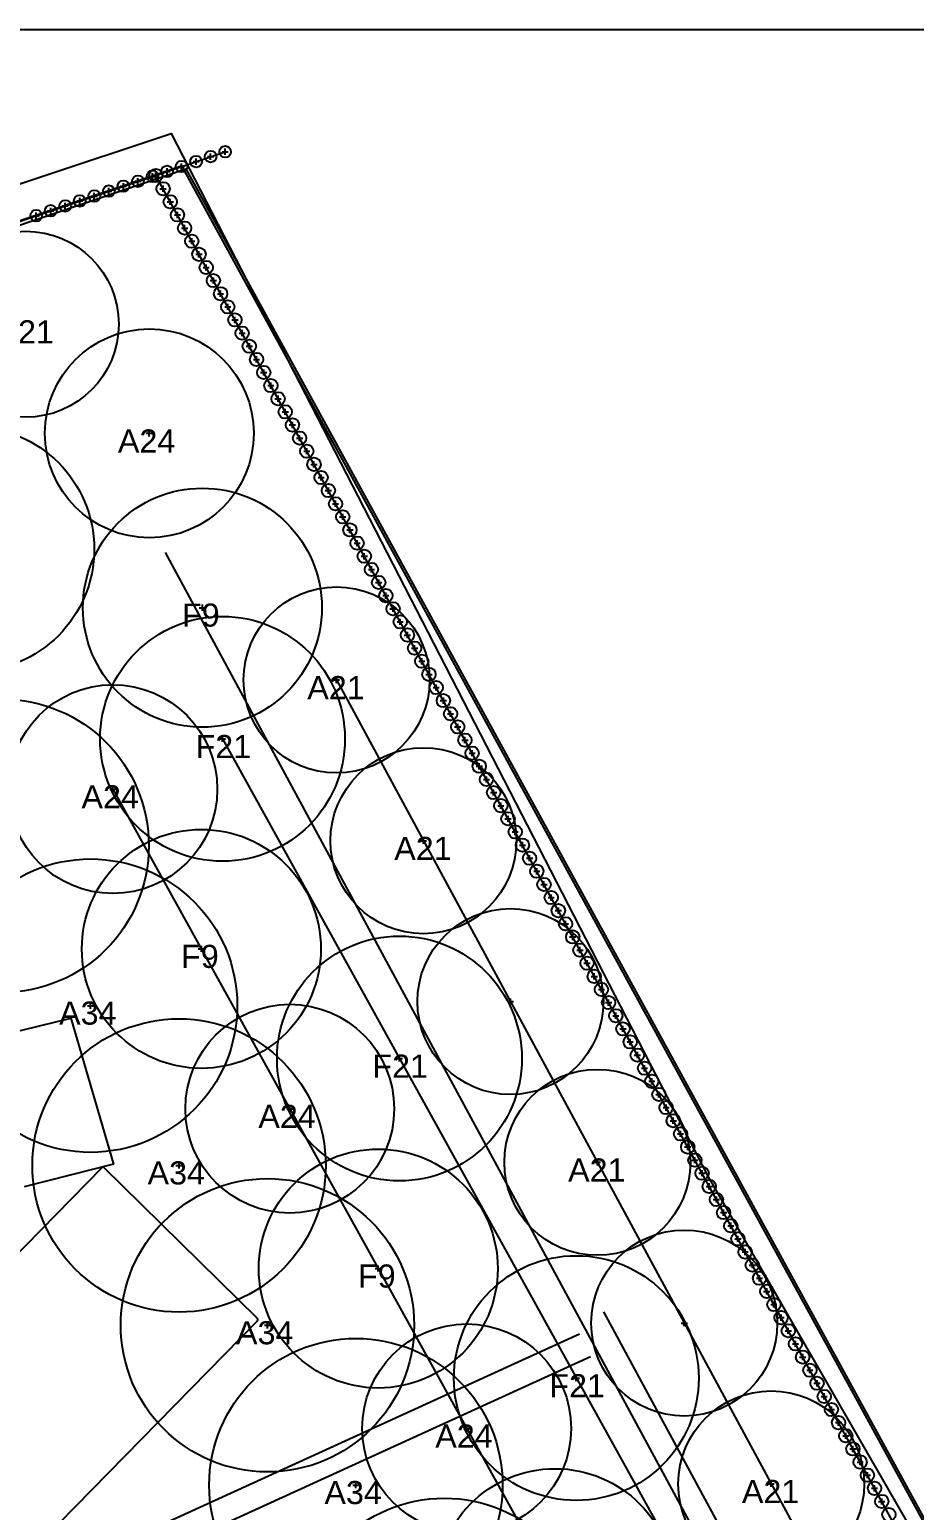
# Model space of a CAD drawing. Header units: millimetres. Extents: x 0 to 135, y -17 to 120.
# Drawn here: x 66.49 to 81.03, y 95.67 to 120 of the extents above; entities that cross this region are included whole.
import ezdxf

# ---------------------------------------------------------------- set-up
doc = ezdxf.new("R2010")
doc.units = ezdxf.units.MM
for name, color, linetype in [('Accessory', 7, 'Continuous'), ('Label', 7, 'Continuous'), ('Lot Boundary', 7, 'Continuous'), ('Path', 7, 'Continuous'), ('Plan View', 7, 'Continuous'), ('Plant', 7, 'Continuous'), ('Plant Row', 7, 'Continuous'), ('Region', 7, 'Continuous'), ('Sprinkler Line', 7, 'Continuous')]:
    doc.layers.add(name, color=color, linetype=linetype)
picture_1 = doc.add_image_def('image1.jpg', size_in_pixel=(8192, 8192))

# ---------------------------------------------------------------- blocks, each defined once
blk = doc.blocks.new('1')
at = {"flags": 1}
for tag in ['Export Name', 'Export Layer']:
    blk.add_attdef(tag, (0, 0), '', height=0.0254, dxfattribs=at)
at = {"layer": 'Plan View'}
image = blk.add_image(picture_1, insert=(0, 0), size_in_units=(120, 120), dxfattribs=dict(at, fade=50))
image.dxf.flags = 7
blk = doc.blocks.new('25')
at = {"layer": 'Path'}
blk.add_lwpolyline([(66.115, 103.5), (67.166, 103.757), (67.87, 101.358), (67.157, 101.18), (66.404, 100.988)], dxfattribs=at)
at = {"flags": 1}
for tag in ['Export Name', 'Export Layer']:
    blk.add_attdef(tag, (0, 0), '', height=0.0254, dxfattribs=at)
blk = doc.blocks.new('27')
at = {"layer": 'Region'}
blk.add_lwpolyline([(64.821, 16.135), (47.387, 45.257), (31.439, 73.695), (29.947, 76.615), (21.269, 96.585), (28.361, 102.197), (42.114, 109.413), (68.819, 118.294), (77.639, 101.149), (82.079, 93.44), (90.775, 78.391), (103.175, 55.304), (100.566, 53.62), (108.309, 38.555)], close=True, dxfattribs=at)
at = {"flags": 1}
for tag in ['Export Name', 'Export Layer']:
    blk.add_attdef(tag, (0, 0), '', height=0.0254, dxfattribs=at)
blk = doc.blocks.new('28')
at = {"layer": 'Region'}
blk.add_lwpolyline([(43.131, 53.427), (31.098, 74.909), (21.972, 95.987), (28.756, 101.559), (42.566, 108.747), (69.055, 117.711), (103.378, 54.961), (100.793, 53.427), (108.465, 38.325), (65.34, 16.116)], close=True, dxfattribs=at)
at = {"flags": 1}
for tag in ['Export Name', 'Export Layer']:
    blk.add_attdef(tag, (0, 0), '', height=0.0254, dxfattribs=at)
blk = doc.blocks.new('76')
at = {"layer": 'Plant'}
for points in [[(73.254, 93.46), (73.356, 93.46)], [(73.305, 93.409), (73.305, 93.511)]]:
    blk.add_lwpolyline(points, dxfattribs=at)
blk.add_circle((73.305, 93.46), 2.41, dxfattribs=at)
at = {"flags": 1}
for tag in ['Export Name', 'Export Layer']:
    blk.add_attdef(tag, (0, 0), '', height=0.0254, dxfattribs=at)
blk = doc.blocks.new('77')
at = {"layer": 'Plant'}
for points in [[(71.852, 96.035), (71.852, 96.137)], [(71.801, 96.086), (71.903, 96.086)]]:
    blk.add_lwpolyline(points, dxfattribs=at)
blk.add_circle((71.852, 96.086), 2.41, dxfattribs=at)
at = {"flags": 1}
for tag in ['Export Name', 'Export Layer']:
    blk.add_attdef(tag, (0, 0), '', height=0.0254, dxfattribs=at)
blk = doc.blocks.new('78')
at = {"layer": 'Plant'}
for points in [[(70.348, 98.712), (70.45, 98.712)], [(70.399, 98.661), (70.399, 98.763)]]:
    blk.add_lwpolyline(points, dxfattribs=at)
blk.add_circle((70.399, 98.712), 2.41, dxfattribs=at)
at = {"flags": 1}
for tag in ['Export Name', 'Export Layer']:
    blk.add_attdef(tag, (0, 0), '', height=0.0254, dxfattribs=at)
blk = doc.blocks.new('79')
at = {"layer": 'Plant'}
for points in [[(68.895, 101.338), (68.997, 101.338)], [(68.946, 101.287), (68.946, 101.388)]]:
    blk.add_lwpolyline(points, dxfattribs=at)
blk.add_circle((68.946, 101.338), 2.41, dxfattribs=at)
at = {"flags": 1}
for tag in ['Export Name', 'Export Layer']:
    blk.add_attdef(tag, (0, 0), '', height=0.0254, dxfattribs=at)
blk = doc.blocks.new('80')
at = {"layer": 'Plant'}
for points in [[(67.442, 103.963), (67.544, 103.963)], [(67.493, 103.912), (67.493, 104.014)]]:
    blk.add_lwpolyline(points, dxfattribs=at)
blk.add_circle((67.493, 103.963), 2.41, dxfattribs=at)
at = {"flags": 1}
for tag in ['Export Name', 'Export Layer']:
    blk.add_attdef(tag, (0, 0), '', height=0.0254, dxfattribs=at)
blk = doc.blocks.new('81')
at = {"layer": 'Plant'}
for points in [[(65.989, 106.589), (66.091, 106.589)], [(66.04, 106.538), (66.04, 106.64)]]:
    blk.add_lwpolyline(points, dxfattribs=at)
blk.add_circle((66.04, 106.589), 2.41, dxfattribs=at)
at = {"flags": 1}
for tag in ['Export Name', 'Export Layer']:
    blk.add_attdef(tag, (0, 0), '', height=0.0254, dxfattribs=at)
blk = doc.blocks.new('139')
at = {"layer": 'Accessory'}
blk.add_lwpolyline([(66.411, 94.903), (66.417, 94.901), (66.424, 94.902), (66.431, 94.904), (70.233, 98.784), (70.241, 98.797), (70.242, 98.804), (70.242, 98.81), (70.237, 98.824), (67.709, 101.303), (67.701, 101.307), (67.695, 101.308), (67.688, 101.307), (67.682, 101.305), (63.881, 97.426), (63.873, 97.413), (63.872, 97.407), (63.871, 97.4), (63.876, 97.387), (66.404, 94.907)], close=True, dxfattribs=at)
at = {"flags": 1}
for tag in ['Export Name', 'Export Layer']:
    blk.add_attdef(tag, (0, 0), '', height=0.0254, dxfattribs=at)
blk = doc.blocks.new('313')
at = {"layer": 'Plant'}
for points in [[(68.458, 113.316), (68.458, 113.418)], [(68.408, 113.367), (68.509, 113.367)]]:
    blk.add_lwpolyline(points, dxfattribs=at)
blk.add_circle((68.458, 113.367), 1.715, dxfattribs=at)
at = {"flags": 1}
for tag in ['Export Name', 'Export Layer']:
    blk.add_attdef(tag, (0, 0), '', height=0.0254, dxfattribs=at)
blk = doc.blocks.new('317')
at = {"layer": 'Plant'}
for points in [[(69.279, 110.502), (69.381, 110.502)], [(69.33, 110.452), (69.33, 110.553)]]:
    blk.add_lwpolyline(points, dxfattribs=at)
blk.add_circle((69.33, 110.502), 1.963, dxfattribs=at)
at = {"flags": 1}
for tag in ['Export Name', 'Export Layer']:
    blk.add_attdef(tag, (0, 0), '', height=0.0254, dxfattribs=at)
blk = doc.blocks.new('320')
at = {"layer": 'Sprinkler Line'}
blk.add_lwpolyline([(75.707, 98.192), (55.521, 88.976)], dxfattribs=at)
at = {"flags": 1}
for tag in ['Export Name', 'Export Layer']:
    blk.add_attdef(tag, (0, 0), '', height=0.0254, dxfattribs=at)
blk = doc.blocks.new('338')
at = {"layer": 'Plant Row'}
for points in [[(67.86, 107.471), (67.86, 107.572)], [(67.809, 107.521), (67.911, 107.521)], [(67.86, 107.521), (82.391, 81.264)], [(69.262, 104.896), (69.364, 104.896)], [(69.313, 104.845), (69.313, 104.946)], [(70.715, 102.27), (70.817, 102.27)], [(70.766, 102.219), (70.766, 102.321)], [(72.168, 99.644), (72.27, 99.644)], [(72.219, 99.593), (72.219, 99.695)], [(73.621, 97.018), (73.723, 97.018)], [(73.672, 96.967), (73.672, 97.069)]]:
    blk.add_lwpolyline(points, dxfattribs=at)
for centre, radius in [((67.86, 107.521), 1.715), ((69.313, 104.896), 1.963), ((70.766, 102.27), 1.715), ((72.219, 99.644), 1.963), ((73.672, 97.018), 1.715), ((75.125, 94.392), 1.963)]:
    blk.add_circle(centre, radius, dxfattribs=at)
at = {"flags": 1}
for tag in ['Export Name', 'Export Layer']:
    blk.add_attdef(tag, (0, 0), '', height=0.0254, dxfattribs=at)
blk = doc.blocks.new('339')
at = {"layer": 'Plant Row'}
for points in [[(69.61, 108.347), (69.712, 108.347)], [(69.661, 108.296), (69.661, 108.398)], [(69.661, 108.347), (84.192, 82.089)], [(72.516, 103.095), (72.618, 103.095)], [(72.567, 103.045), (72.567, 103.146)], [(75.423, 97.844), (75.524, 97.844)], [(75.473, 97.793), (75.473, 97.895)]]:
    blk.add_lwpolyline(points, dxfattribs=at)
for centre in [(69.661, 108.347), (72.567, 103.095), (75.473, 97.844)]:
    blk.add_circle(centre, 2.011, dxfattribs=at)
at = {"flags": 1}
for tag in ['Export Name', 'Export Layer']:
    blk.add_attdef(tag, (0, 0), '', height=0.0254, dxfattribs=at)
blk = doc.blocks.new('378')
at = {"layer": 'Sprinkler Line'}
blk.add_lwpolyline([(101.765, 47.627), (99.305, 52.851), (97.894, 58.318), (75.926, 98.931)], dxfattribs=at)
at = {"flags": 1}
for tag in ['Export Name', 'Export Layer']:
    blk.add_attdef(tag, (0, 0), '', height=0.0254, dxfattribs=at)
blk = doc.blocks.new('385')
at = {"layer": 'Lot Boundary'}
blk.add_lwpolyline([(43.065, 53.479), (31.032, 74.961), (21.906, 96.039), (28.69, 101.612), (42.5, 108.799), (68.989, 117.764), (103.311, 55.014), (100.727, 53.479), (108.399, 38.377), (65.274, 16.169)], close=True, dxfattribs=at)
at = {"flags": 1}
for tag in ['Export Name', 'Export Layer']:
    blk.add_attdef(tag, (0, 0), '', height=0.0254, dxfattribs=at)
blk = doc.blocks.new('404')
at = {"layer": 'Plant Row'}
for points in [[(68.515, 117.602), (68.617, 117.602)], [(68.566, 117.551), (68.566, 117.653)], [(107.739, 38.539), (100.048, 53.987), (102.461, 55.183), (100.217, 59.408), (98.101, 63.374), (96.216, 66.894), (94.598, 69.905), (93.178, 72.541), (91.908, 74.891), (90.713, 77.095), (89.608, 79.129), (89.104, 80.054), (83.218, 90.835), (68.566, 117.602)], [(68.633, 117.386), (68.735, 117.386)], [(68.684, 117.336), (68.684, 117.437)], [(68.751, 117.171), (68.853, 117.171)], [(68.802, 117.12), (68.802, 117.222)], [(68.869, 116.955), (68.971, 116.955)], [(68.92, 116.904), (68.92, 117.006)], [(69.038, 116.689), (69.038, 116.79)], [(68.987, 116.739), (69.089, 116.739)], [(69.156, 116.473), (69.156, 116.574)], [(69.105, 116.524), (69.207, 116.524)], [(69.224, 116.308), (69.325, 116.308)], [(69.274, 116.257), (69.274, 116.359)], [(69.342, 116.092), (69.443, 116.092)], [(69.392, 116.041), (69.392, 116.143)], [(69.46, 115.877), (69.561, 115.877)], [(69.51, 115.826), (69.51, 115.927)], [(69.578, 115.661), (69.679, 115.661)], [(69.629, 115.61), (69.629, 115.712)], [(69.696, 115.445), (69.797, 115.445)], [(69.747, 115.394), (69.747, 115.496)], [(69.814, 115.23), (69.915, 115.23)], [(69.865, 115.179), (69.865, 115.28)], [(69.932, 115.014), (70.034, 115.014)], [(69.983, 114.963), (69.983, 115.065)], [(70.101, 114.747), (70.101, 114.849)], [(70.05, 114.798), (70.152, 114.798)], [(70.219, 114.532), (70.219, 114.633)], [(70.168, 114.582), (70.27, 114.582)], [(70.286, 114.367), (70.388, 114.367)], [(70.337, 114.316), (70.337, 114.418)], [(70.404, 114.151), (70.506, 114.151)], [(70.455, 114.1), (70.455, 114.202)], [(70.522, 113.935), (70.624, 113.935)], [(70.573, 113.885), (70.573, 113.986)], [(70.64, 113.72), (70.742, 113.72)], [(70.691, 113.669), (70.691, 113.77)], [(70.758, 113.504), (70.86, 113.504)], [(70.809, 113.453), (70.809, 113.555)], [(70.876, 113.288), (70.978, 113.288)], [(70.927, 113.238), (70.927, 113.339)], [(70.995, 113.073), (71.096, 113.073)], [(71.045, 113.022), (71.045, 113.123)], [(71.163, 112.806), (71.163, 112.908)], [(71.113, 112.857), (71.214, 112.857)], [(71.281, 112.59), (71.281, 112.692)], [(71.231, 112.641), (71.332, 112.641)], [(71.349, 112.426), (71.45, 112.426)], [(71.4, 112.375), (71.4, 112.476)], [(71.467, 112.21), (71.568, 112.21)], [(71.518, 112.159), (71.518, 112.261)], [(71.585, 111.994), (71.686, 111.994)], [(71.636, 111.943), (71.636, 112.045)], [(71.703, 111.779), (71.805, 111.779)], [(71.754, 111.728), (71.754, 111.829)], [(71.821, 111.563), (71.923, 111.563)], [(71.872, 111.512), (71.872, 111.614)], [(71.939, 111.347), (72.041, 111.347)], [(71.99, 111.296), (71.99, 111.398)], [(72.057, 111.131), (72.159, 111.131)], [(72.108, 111.081), (72.108, 111.182)], [(72.226, 110.865), (72.226, 110.967)], [(72.175, 110.916), (72.277, 110.916)], [(72.293, 110.7), (72.395, 110.7)], [(72.344, 110.649), (72.344, 110.751)], [(72.411, 110.484), (72.513, 110.484)], [(72.462, 110.434), (72.462, 110.535)], [(72.529, 110.269), (72.631, 110.269)], [(72.58, 110.218), (72.58, 110.319)], [(72.647, 110.053), (72.749, 110.053)], [(72.698, 110.002), (72.698, 110.104)], [(72.766, 109.837), (72.867, 109.837)], [(72.816, 109.786), (72.816, 109.888)], [(72.884, 109.622), (72.985, 109.622)], [(72.934, 109.571), (72.934, 109.672)], [(73.002, 109.406), (73.103, 109.406)], [(73.052, 109.355), (73.052, 109.457)], [(73.171, 109.139), (73.171, 109.241)], [(73.12, 109.19), (73.221, 109.19)], [(73.289, 108.924), (73.289, 109.025)], [(73.238, 108.975), (73.339, 108.975)], [(73.356, 108.759), (73.457, 108.759)], [(73.407, 108.708), (73.407, 108.81)], [(73.474, 108.543), (73.576, 108.543)], [(73.525, 108.492), (73.525, 108.594)], [(73.592, 108.327), (73.694, 108.327)], [(73.643, 108.277), (73.643, 108.378)], [(73.71, 108.112), (73.812, 108.112)], [(73.761, 108.061), (73.761, 108.163)], [(73.828, 107.896), (73.93, 107.896)], [(73.879, 107.845), (73.879, 107.947)], [(73.946, 107.68), (74.048, 107.68)], [(73.997, 107.63), (73.997, 107.731)], [(74.064, 107.465), (74.166, 107.465)], [(74.115, 107.414), (74.115, 107.516)], [(74.233, 107.198), (74.233, 107.3)], [(74.182, 107.249), (74.284, 107.249)], [(74.351, 106.983), (74.351, 107.084)], [(74.3, 107.033), (74.402, 107.033)], [(74.418, 106.818), (74.52, 106.818)], [(74.469, 106.767), (74.469, 106.868)], [(74.537, 106.602), (74.638, 106.602)], [(74.587, 106.551), (74.587, 106.653)], [(74.655, 106.386), (74.756, 106.386)], [(74.705, 106.335), (74.705, 106.437)], [(74.773, 106.171), (74.874, 106.171)], [(74.823, 106.12), (74.823, 106.221)], [(74.891, 105.955), (74.992, 105.955)], [(74.942, 105.904), (74.942, 106.006)], [(75.009, 105.739), (75.11, 105.739)], [(75.06, 105.688), (75.06, 105.79)], [(75.127, 105.524), (75.228, 105.524)], [(75.178, 105.473), (75.178, 105.574)], [(75.296, 105.257), (75.296, 105.359)], [(75.245, 105.308), (75.347, 105.308)], [(75.414, 105.041), (75.414, 105.143)], [(75.363, 105.092), (75.465, 105.092)], [(75.481, 104.876), (75.583, 104.876)], [(75.532, 104.826), (75.532, 104.927)], [(75.599, 104.661), (75.701, 104.661)], [(75.65, 104.61), (75.65, 104.712)], [(75.717, 104.445), (75.819, 104.445)], [(75.768, 104.394), (75.768, 104.496)], [(75.835, 104.229), (75.937, 104.229)], [(75.886, 104.179), (75.886, 104.28)], [(75.953, 104.014), (76.055, 104.014)], [(76.004, 103.963), (76.004, 104.065)], [(76.071, 103.798), (76.173, 103.798)], [(76.122, 103.747), (76.122, 103.849)], [(76.189, 103.582), (76.291, 103.582)], [(76.24, 103.532), (76.24, 103.633)], [(76.358, 103.316), (76.358, 103.417)], [(76.308, 103.367), (76.409, 103.367)], [(76.476, 103.1), (76.476, 103.202)], [(76.426, 103.151), (76.527, 103.151)], [(76.544, 102.935), (76.645, 102.935)], [(76.594, 102.884), (76.594, 102.986)], [(76.662, 102.72), (76.763, 102.72)], [(76.713, 102.669), (76.713, 102.77)], [(76.78, 102.504), (76.881, 102.504)], [(76.831, 102.453), (76.831, 102.555)], [(76.898, 102.288), (76.999, 102.288)], [(76.949, 102.237), (76.949, 102.339)], [(77.016, 102.073), (77.118, 102.073)], [(77.067, 102.022), (77.067, 102.123)], [(77.134, 101.857), (77.236, 101.857)], [(77.185, 101.806), (77.185, 101.908)], [(77.252, 101.641), (77.354, 101.641)], [(77.303, 101.59), (77.303, 101.692)], [(77.421, 101.375), (77.421, 101.476)], [(77.37, 101.425), (77.472, 101.425)], [(77.539, 101.159), (77.539, 101.261)], [(77.488, 101.21), (77.59, 101.21)], [(77.606, 100.994), (77.708, 100.994)], [(77.657, 100.943), (77.657, 101.045)], [(77.724, 100.778), (77.826, 100.778)], [(77.775, 100.728), (77.775, 100.829)], [(77.842, 100.563), (77.944, 100.563)], [(77.893, 100.512), (77.893, 100.613)], [(77.96, 100.347), (78.062, 100.347)], [(78.011, 100.296), (78.011, 100.398)], [(78.079, 100.131), (78.18, 100.131)], [(78.129, 100.081), (78.129, 100.182)], [(78.197, 99.916), (78.298, 99.916)], [(78.247, 99.865), (78.247, 99.966)], [(78.315, 99.7), (78.416, 99.7)], [(78.365, 99.649), (78.365, 99.751)], [(78.484, 99.433), (78.484, 99.535)], [(78.433, 99.484), (78.534, 99.484)], [(78.551, 99.269), (78.652, 99.269)], [(78.602, 99.218), (78.602, 99.319)], [(78.669, 99.053), (78.77, 99.053)], [(78.72, 99.002), (78.72, 99.104)], [(78.787, 98.837), (78.889, 98.837)], [(78.838, 98.786), (78.838, 98.888)], [(78.905, 98.621), (79.007, 98.621)], [(78.956, 98.571), (78.956, 98.672)], [(79.023, 98.406), (79.125, 98.406)], [(79.074, 98.355), (79.074, 98.457)], [(79.141, 98.19), (79.243, 98.19)], [(79.192, 98.139), (79.192, 98.241)], [(79.259, 97.974), (79.361, 97.974)], [(79.31, 97.924), (79.31, 98.025)], [(79.428, 97.708), (79.428, 97.81)], [(79.377, 97.759), (79.479, 97.759)], [(79.546, 97.492), (79.546, 97.594)], [(79.495, 97.543), (79.597, 97.543)], [(79.613, 97.327), (79.715, 97.327)], [(79.664, 97.277), (79.664, 97.378)], [(79.731, 97.112), (79.833, 97.112)], [(79.782, 97.061), (79.782, 97.162)], [(79.85, 96.896), (79.951, 96.896)], [(79.9, 96.845), (79.9, 96.947)], [(79.968, 96.68), (80.069, 96.68)], [(80.018, 96.629), (80.018, 96.731)], [(80.086, 96.465), (80.187, 96.465)], [(80.136, 96.414), (80.136, 96.515)], [(80.204, 96.249), (80.305, 96.249)], [(80.255, 96.198), (80.255, 96.3)], [(80.322, 96.033), (80.423, 96.033)], [(80.373, 95.982), (80.373, 96.084)], [(80.491, 95.767), (80.491, 95.868)], [(80.44, 95.818), (80.541, 95.818)]]:
    blk.add_lwpolyline(points, dxfattribs=at)
for centre in [(68.566, 117.602), (68.684, 117.386), (68.802, 117.171), (68.92, 116.955), (69.038, 116.739), (69.156, 116.524), (69.274, 116.308), (69.392, 116.092), (69.51, 115.877), (69.629, 115.661), (69.747, 115.445), (69.865, 115.23), (69.983, 115.014), (70.101, 114.798), (70.219, 114.582), (70.337, 114.367), (70.455, 114.151), (70.573, 113.935), (70.691, 113.72), (70.809, 113.504), (70.927, 113.288), (71.045, 113.073), (71.163, 112.857), (71.281, 112.641), (71.4, 112.426), (71.518, 112.21), (71.636, 111.994), (71.754, 111.779), (71.872, 111.563), (71.99, 111.347), (72.108, 111.131), (72.226, 110.916), (72.344, 110.7), (72.462, 110.484), (72.58, 110.269), (72.698, 110.053), (72.816, 109.837), (72.934, 109.622), (73.052, 109.406), (73.171, 109.19), (73.289, 108.975), (73.407, 108.759), (73.525, 108.543), (73.643, 108.327), (73.761, 108.112), (73.879, 107.896), (73.997, 107.68), (74.115, 107.465), (74.233, 107.249), (74.351, 107.033), (74.469, 106.818), (74.587, 106.602), (74.705, 106.386), (74.823, 106.171), (74.942, 105.955), (75.06, 105.739), (75.178, 105.524), (75.296, 105.308), (75.414, 105.092), (75.532, 104.876), (75.65, 104.661), (75.768, 104.445), (75.886, 104.229), (76.004, 104.014), (76.122, 103.798), (76.24, 103.582), (76.358, 103.367), (76.476, 103.151), (76.594, 102.935), (76.713, 102.72), (76.831, 102.504), (76.949, 102.288), (77.067, 102.073), (77.185, 101.857), (77.303, 101.641), (77.421, 101.425), (77.539, 101.21), (77.657, 100.994), (77.775, 100.778), (77.893, 100.563), (78.011, 100.347), (78.129, 100.131), (78.247, 99.916), (78.365, 99.7), (78.484, 99.484), (78.602, 99.269), (78.72, 99.053), (78.838, 98.837), (78.956, 98.621), (79.074, 98.406), (79.192, 98.19), (79.31, 97.974), (79.428, 97.759), (79.546, 97.543), (79.664, 97.327), (79.782, 97.112), (79.9, 96.896), (80.018, 96.68), (80.136, 96.465), (80.255, 96.249), (80.373, 96.033), (80.491, 95.818), (80.609, 95.602)]:
    blk.add_circle(centre, 0.11, dxfattribs=at)
at = {"flags": 1}
for tag in ['Export Name', 'Export Layer']:
    blk.add_attdef(tag, (0, 0), '', height=0.0254, dxfattribs=at)
blk = doc.blocks.new('405')
at = {"layer": 'Plant Row'}
for points in [[(69.704, 117.943), (69.704, 118.044)], [(22.538, 96.126), (29.913, 102.106), (43.009, 108.922), (56.46, 113.511), (69.704, 117.993)], [(68.988, 117.7), (68.988, 117.802)], [(69.176, 117.832), (69.277, 117.832)], [(69.226, 117.781), (69.226, 117.883)], [(69.414, 117.913), (69.516, 117.913)], [(69.465, 117.862), (69.465, 117.963)], [(69.653, 117.993), (69.755, 117.993)], [(68.271, 117.458), (68.271, 117.559)], [(68.459, 117.589), (68.561, 117.589)], [(68.51, 117.538), (68.51, 117.64)], [(68.698, 117.67), (68.799, 117.67)], [(68.749, 117.619), (68.749, 117.721)], [(68.937, 117.751), (69.038, 117.751)], [(67.554, 117.215), (67.554, 117.317)], [(67.742, 117.347), (67.844, 117.347)], [(67.793, 117.296), (67.793, 117.398)], [(67.981, 117.428), (68.083, 117.428)], [(68.032, 117.377), (68.032, 117.478)], [(68.22, 117.508), (68.322, 117.508)], [(66.838, 116.973), (66.838, 117.074)], [(67.026, 117.104), (67.127, 117.104)], [(67.077, 117.053), (67.077, 117.155)], [(67.265, 117.185), (67.366, 117.185)], [(67.315, 117.134), (67.315, 117.236)], [(67.504, 117.266), (67.605, 117.266)], [(66.548, 116.943), (66.65, 116.943)], [(66.599, 116.892), (66.599, 116.993)], [(66.787, 117.023), (66.889, 117.023)]]:
    blk.add_lwpolyline(points, dxfattribs=at)
for centre in [(69.465, 117.913), (69.704, 117.993), (68.749, 117.67), (68.988, 117.751), (69.226, 117.832), (68.032, 117.428), (68.271, 117.508), (68.51, 117.589), (67.315, 117.185), (67.554, 117.266), (67.793, 117.347), (66.599, 116.943), (66.838, 117.023), (67.077, 117.104)]:
    blk.add_circle(centre, 0.0956, dxfattribs=at)
at = {"flags": 1}
for tag in ['Export Name', 'Export Layer']:
    blk.add_attdef(tag, (0, 0), '', height=0.0254, dxfattribs=at)
blk = doc.blocks.new('406')
at = {"layer": 'Plant Row'}
blk.add_circle((66.428, 115.16), 1.528, dxfattribs=at)
at = {"flags": 1}
for tag in ['Export Name', 'Export Layer']:
    blk.add_attdef(tag, (0, 0), '', height=0.0254, dxfattribs=at)
blk = doc.blocks.new('407')
at = {"layer": 'Plant Row'}
for points in [[(71.483, 109.314), (71.585, 109.314)], [(71.534, 109.263), (71.534, 109.365)], [(71.534, 109.314), (92.957, 69.69)], [(72.912, 106.673), (73.013, 106.673)], [(72.962, 106.622), (72.962, 106.723)], [(74.34, 104.031), (74.441, 104.031)], [(74.391, 103.98), (74.391, 104.082)], [(75.768, 101.389), (75.87, 101.389)], [(75.819, 101.339), (75.819, 101.44)], [(77.247, 98.697), (77.247, 98.798)], [(77.196, 98.748), (77.298, 98.748)], [(78.624, 96.106), (78.726, 96.106)], [(78.675, 96.055), (78.675, 96.157)]]:
    blk.add_lwpolyline(points, dxfattribs=at)
for centre in [(71.534, 109.314), (72.962, 106.673), (74.391, 104.031), (75.819, 101.389), (77.247, 98.748), (78.675, 96.106)]:
    blk.add_circle(centre, 1.528, dxfattribs=at)
at = {"flags": 1}
for tag in ['Export Name', 'Export Layer']:
    blk.add_attdef(tag, (0, 0), '', height=0.0254, dxfattribs=at)
blk = doc.blocks.new('408')
at = {"layer": 'Plant Row'}
blk.add_circle((65.541, 111.464), 2.011, dxfattribs=at)
at = {"flags": 1}
for tag in ['Export Name', 'Export Layer']:
    blk.add_attdef(tag, (0, 0), '', height=0.0254, dxfattribs=at)
blk = doc.blocks.new('411')
at = {"layer": 'Sprinkler Line'}
blk.add_lwpolyline([(75.528, 98.568), (55.342, 89.351)], dxfattribs=at)
at = {"flags": 1}
for tag in ['Export Name', 'Export Layer']:
    blk.add_attdef(tag, (0, 0), '', height=0.0254, dxfattribs=at)
blk = doc.blocks.new('413')
at = {"layer": 'Sprinkler Line'}
blk.add_lwpolyline([(101.295, 47.637), (98.836, 52.862), (97.424, 58.328), (68.725, 111.407)], dxfattribs=at)
at = {"flags": 1}
for tag in ['Export Name', 'Export Layer']:
    blk.add_attdef(tag, (0, 0), '', height=0.0254, dxfattribs=at)
blk = doc.blocks.new('426')
at = {"flags": 1}
for tag in ['Export Name', 'Export Layer']:
    blk.add_attdef(tag, (0, 0), '', height=0.0254, dxfattribs=at)
at = {"layer": 'Label', "insert": (65.948, 115.224), "char_height": 0.37948, "attachment_point": 1}
blk.add_mtext('\\fArial|b0|i0;A21', dxfattribs=at)
blk = doc.blocks.new('430')
at = {"flags": 1}
for tag in ['Export Name', 'Export Layer']:
    blk.add_attdef(tag, (0, 0), '', height=0.0254, dxfattribs=at)
at = {"layer": 'Label', "insert": (67.942, 113.431), "char_height": 0.37948, "attachment_point": 1}
blk.add_mtext('\\fArial|b0|i0;A24', dxfattribs=at)
blk = doc.blocks.new('434')
at = {"flags": 1}
for tag in ['Export Name', 'Export Layer']:
    blk.add_attdef(tag, (0, 0), '', height=0.0254, dxfattribs=at)
at = {"layer": 'Label', "insert": (68.996, 110.57), "char_height": 0.37948, "attachment_point": 1}
blk.add_mtext('\\fArial|b0|i0;F9', dxfattribs=at)
blk = doc.blocks.new('436')
at = {"flags": 1}
for tag in ['Export Name', 'Export Layer']:
    blk.add_attdef(tag, (0, 0), '', height=0.0254, dxfattribs=at)
at = {"layer": 'Label', "insert": (71.053, 109.378), "char_height": 0.37948, "attachment_point": 1}
blk.add_mtext('\\fArial|b0|i0;A21', dxfattribs=at)
blk = doc.blocks.new('438')
at = {"flags": 1}
for tag in ['Export Name', 'Export Layer']:
    blk.add_attdef(tag, (0, 0), '', height=0.0254, dxfattribs=at)
at = {"layer": 'Label', "insert": (69.217, 108.411), "char_height": 0.37948, "attachment_point": 1}
blk.add_mtext('\\fArial|b0|i0;F21', dxfattribs=at)
blk = doc.blocks.new('441')
at = {"flags": 1}
for tag in ['Export Name', 'Export Layer']:
    blk.add_attdef(tag, (0, 0), '', height=0.0254, dxfattribs=at)
at = {"layer": 'Label', "insert": (67.343, 107.585), "char_height": 0.37948, "attachment_point": 1}
blk.add_mtext('\\fArial|b0|i0;A24', dxfattribs=at)
blk = doc.blocks.new('444')
at = {"flags": 1}
for tag in ['Export Name', 'Export Layer']:
    blk.add_attdef(tag, (0, 0), '', height=0.0254, dxfattribs=at)
at = {"layer": 'Label', "insert": (72.482, 106.737), "char_height": 0.37948, "attachment_point": 1}
blk.add_mtext('\\fArial|b0|i0;A21', dxfattribs=at)
blk = doc.blocks.new('450')
at = {"flags": 1}
for tag in ['Export Name', 'Export Layer']:
    blk.add_attdef(tag, (0, 0), '', height=0.0254, dxfattribs=at)
at = {"layer": 'Label', "insert": (68.98, 104.963), "char_height": 0.37948, "attachment_point": 1}
blk.add_mtext('\\fArial|b0|i0;F9', dxfattribs=at)
blk = doc.blocks.new('453')
at = {"flags": 1}
for tag in ['Export Name', 'Export Layer']:
    blk.add_attdef(tag, (0, 0), '', height=0.0254, dxfattribs=at)
at = {"layer": 'Label', "insert": (66.976, 104.031), "char_height": 0.37948, "attachment_point": 1}
blk.add_mtext('\\fArial|b0|i0;A34', dxfattribs=at)
blk = doc.blocks.new('456')
at = {"flags": 1}
for tag in ['Export Name', 'Export Layer']:
    blk.add_attdef(tag, (0, 0), '', height=0.0254, dxfattribs=at)
at = {"layer": 'Label', "insert": (72.123, 103.159), "char_height": 0.37948, "attachment_point": 1}
blk.add_mtext('\\fArial|b0|i0;F21', dxfattribs=at)
blk = doc.blocks.new('459')
at = {"flags": 1}
for tag in ['Export Name', 'Export Layer']:
    blk.add_attdef(tag, (0, 0), '', height=0.0254, dxfattribs=at)
at = {"layer": 'Label', "insert": (70.249, 102.334), "char_height": 0.37948, "attachment_point": 1}
blk.add_mtext('\\fArial|b0|i0;A24', dxfattribs=at)
blk = doc.blocks.new('463')
at = {"flags": 1}
for tag in ['Export Name', 'Export Layer']:
    blk.add_attdef(tag, (0, 0), '', height=0.0254, dxfattribs=at)
at = {"layer": 'Label', "insert": (75.338, 101.453), "char_height": 0.37948, "attachment_point": 1}
blk.add_mtext('\\fArial|b0|i0;A21', dxfattribs=at)
blk = doc.blocks.new('464')
at = {"flags": 1}
for tag in ['Export Name', 'Export Layer']:
    blk.add_attdef(tag, (0, 0), '', height=0.0254, dxfattribs=at)
at = {"layer": 'Label', "insert": (68.429, 101.405), "char_height": 0.37948, "attachment_point": 1}
blk.add_mtext('\\fArial|b0|i0;A34', dxfattribs=at)
blk = doc.blocks.new('467')
at = {"flags": 1}
for tag in ['Export Name', 'Export Layer']:
    blk.add_attdef(tag, (0, 0), '', height=0.0254, dxfattribs=at)
at = {"layer": 'Label', "insert": (71.886, 99.711), "char_height": 0.37948, "attachment_point": 1}
blk.add_mtext('\\fArial|b0|i0;F9', dxfattribs=at)
blk = doc.blocks.new('472')
at = {"flags": 1}
for tag in ['Export Name', 'Export Layer']:
    blk.add_attdef(tag, (0, 0), '', height=0.0254, dxfattribs=at)
at = {"layer": 'Label', "insert": (69.882, 98.779), "char_height": 0.37948, "attachment_point": 1}
blk.add_mtext('\\fArial|b0|i0;A34', dxfattribs=at)
blk = doc.blocks.new('475')
at = {"flags": 1}
for tag in ['Export Name', 'Export Layer']:
    blk.add_attdef(tag, (0, 0), '', height=0.0254, dxfattribs=at)
at = {"layer": 'Label', "insert": (75.03, 97.908), "char_height": 0.37948, "attachment_point": 1}
blk.add_mtext('\\fArial|b0|i0;F21', dxfattribs=at)
blk = doc.blocks.new('479')
at = {"flags": 1}
for tag in ['Export Name', 'Export Layer']:
    blk.add_attdef(tag, (0, 0), '', height=0.0254, dxfattribs=at)
at = {"layer": 'Label', "insert": (78.194, 96.17), "char_height": 0.37948, "attachment_point": 1}
blk.add_mtext('\\fArial|b0|i0;A21', dxfattribs=at)
blk = doc.blocks.new('480')
at = {"flags": 1}
for tag in ['Export Name', 'Export Layer']:
    blk.add_attdef(tag, (0, 0), '', height=0.0254, dxfattribs=at)
at = {"layer": 'Label', "insert": (73.156, 97.082), "char_height": 0.37948, "attachment_point": 1}
blk.add_mtext('\\fArial|b0|i0;A24', dxfattribs=at)
blk = doc.blocks.new('482')
at = {"flags": 1}
for tag in ['Export Name', 'Export Layer']:
    blk.add_attdef(tag, (0, 0), '', height=0.0254, dxfattribs=at)
at = {"layer": 'Label', "insert": (71.335, 96.153), "char_height": 0.37948, "attachment_point": 1}
blk.add_mtext('\\fArial|b0|i0;A34', dxfattribs=at)

msp = doc.modelspace()

# ---------------------------------------------------------------- block references
at = {"layer": 'Accessory', "color": 7}
msp.add_blockref('139', (0, 0), dxfattribs=at)
at = {"layer": 'Label', "color": 7}
for name in ['426', '430', '434', '436', '438', '441', '444', '450', '453', '456', '459', '463', '464', '467', '472', '475', '480', '482', '479']:
    msp.add_blockref(name, (0, 0), dxfattribs=at)
at = {"layer": 'Lot Boundary', "color": 7}
msp.add_blockref('385', (0, 0), dxfattribs=at)
at = {"layer": 'Path', "color": 7}
msp.add_blockref('25', (0, 0), dxfattribs=at)
at = {"layer": 'Plan View', "color": 7}
msp.add_blockref('1', (0, 0), dxfattribs=at)
at = {"layer": 'Plant', "color": 7}
for name in ['313', '317', '81', '80', '79', '78', '77', '76']:
    msp.add_blockref(name, (0, 0), dxfattribs=at)
at = {"layer": 'Plant Row', "color": 7}
for name in ['405', '404', '406', '408', '407', '339', '338']:
    msp.add_blockref(name, (0, 0), dxfattribs=at)
at = {"layer": 'Region', "color": 7}
for name in ['27', '28']:
    msp.add_blockref(name, (0, 0), dxfattribs=at)
at = {"layer": 'Sprinkler Line', "color": 7}
for name in ['413', '378', '411', '320']:
    msp.add_blockref(name, (0, 0), dxfattribs=at)

doc.saveas('drawing.dxf')
